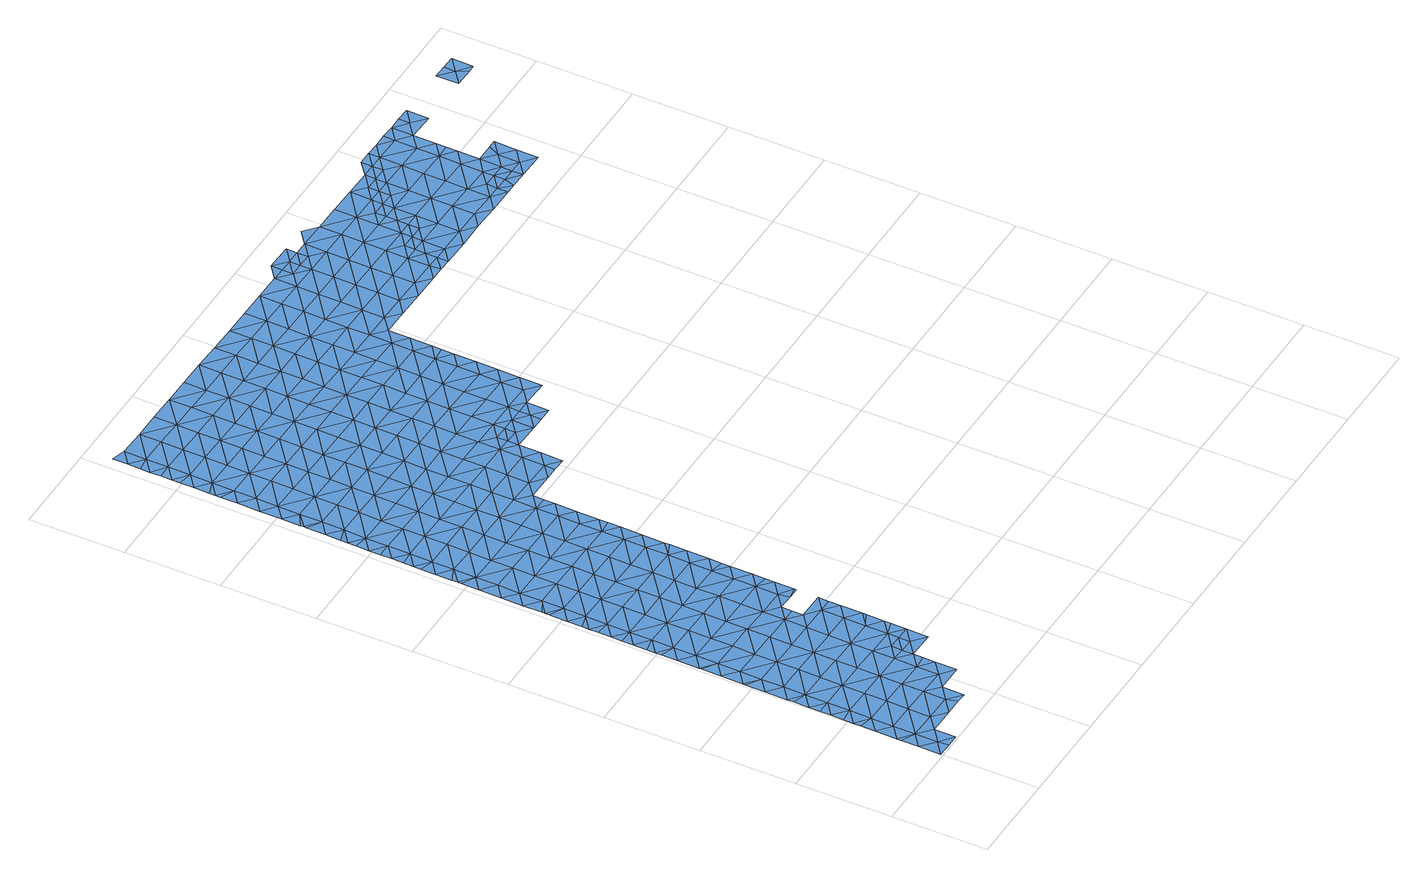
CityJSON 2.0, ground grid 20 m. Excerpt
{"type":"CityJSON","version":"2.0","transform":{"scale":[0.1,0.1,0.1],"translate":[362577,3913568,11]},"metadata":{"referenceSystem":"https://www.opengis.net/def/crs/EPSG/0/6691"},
"CityObjects":{
"waterbody1":{"type":"WaterBody","attributes":{"name":"9","class":"1140","function":"1","WaterBodyRiverFloodingRiskAttribute.description":"5","WaterBodyRiverFloodingRiskAttribute.rankOrg":"2","WaterBodyRiverFloodingRiskAttribute.adminType":"2","WaterBodyRiverFloodingRiskAttribute.scale":"L1"},"geometry":[{"type":"MultiSurface","lod":"1","boundaries":[[[0,1,2]],[[3,2,1]],[[4,5,6]],[[5,3,1]],[[4,3,5]],[[1,0,7]],[[6,8,9]],[[10,5,1]],[[8,6,5]],[[7,10,1]],[[9,11,12]],[[12,11,13]],[[11,9,8]],[[10,14,5]],[[13,15,16]],[[17,8,5]],[[18,16,15]],[[13,11,15]],[[14,17,5]],[[18,19,20]],[[21,11,8]],[[20,19,22]],[[19,18,15]],[[23,14,10]],[[24,15,11]],[[25,22,26]],[[22,19,26]],[[21,8,17]],[[27,25,26]],[[28,19,15]],[[27,29,30]],[[29,27,26]],[[24,11,21]],[[24,28,15]],[[23,31,14]],[[28,26,19]],[[14,32,17]],[[30,33,34]],[[33,30,29]],[[34,33,35]],[[31,32,14]],[[36,21,17]],[[37,29,26]],[[38,31,23]],[[39,35,40]],[[32,36,17]],[[35,33,40]],[[41,37,26]],[[42,24,21]],[[41,26,28]],[[43,33,29]],[[39,44,45]],[[44,39,40]],[[45,44,46]],[[36,42,21]],[[42,28,24]],[[47,31,38]],[[37,43,29]],[[43,40,33]],[[48,32,31]],[[49,46,50]],[[46,44,50]],[[51,44,40]],[[31,47,48]],[[52,41,28]],[[49,53,54]],[[53,55,54]],[[53,49,50]],[[56,52,28]],[[57,50,44]],[[56,28,42]],[[55,58,59]],[[60,37,41]],[[51,40,43]],[[61,32,48]],[[59,58,62]],[[36,32,61]],[[52,60,41]],[[60,43,37]],[[55,53,58]],[[36,63,42]],[[57,44,51]],[[64,53,50]],[[65,66,67]],[[65,62,66]],[[62,58,66]],[[68,64,50]],[[69,51,43]],[[68,50,57]],[[36,61,63]],[[67,70,71]],[[66,70,67]],[[61,48,72]],[[71,70,73]],[[74,75,42]],[[76,69,43]],[[64,77,53]],[[76,43,60]],[[78,57,51]],[[42,63,74]],[[56,42,75]],[[58,77,66]],[[79,63,61]],[[70,80,73]],[[72,79,61]],[[58,53,77]],[[81,80,82]],[[81,73,80]],[[75,83,56]],[[83,60,52]],[[69,78,51]],[[78,68,57]],[[84,85,82]],[[52,56,83]],[[86,70,66]],[[87,74,63]],[[88,87,63]],[[88,63,79]],[[84,82,80]],[[89,85,84]],[[90,66,77]],[[91,80,70]],[[87,92,74]],[[84,93,89]],[[68,94,64]],[[95,93,96]],[[95,89,93]],[[97,98,60]],[[99,94,68]],[[94,77,64]],[[75,74,100]],[[99,68,78]],[[74,92,100]],[[66,90,86]],[[60,83,97]],[[76,60,98]],[[101,84,80]],[[102,96,93]],[[98,103,76]],[[103,78,69]],[[104,96,102]],[[105,90,77]],[[70,86,91]],[[69,76,103]],[[84,106,93]],[[83,75,107]],[[75,100,107]],[[108,99,78]],[[109,104,110]],[[111,105,77]],[[104,102,110]],[[101,80,91]],[[112,107,100]],[[101,106,84]],[[111,77,94]],[[113,86,90]],[[83,114,97]],[[110,115,109]],[[116,115,117]],[[116,109,115]],[[118,83,107]],[[105,113,90]],[[113,91,86]],[[102,93,106]],[[119,120,117]],[[121,94,99]],[[97,122,98]],[[78,103,108]],[[120,119,123]],[[114,83,118]],[[119,117,115]],[[124,121,99]],[[121,111,94]],[[103,98,125]],[[107,112,126]],[[127,128,102]],[[128,115,110]],[[129,130,123]],[[131,101,91]],[[126,132,107]],[[99,108,124]],[[133,108,103]],[[107,134,118]],[[102,106,127]],[[110,102,128]],[[135,133,103]],[[122,97,114]],[[130,129,136]],[[135,103,125]],[[123,119,129]],[[134,107,132]],[[125,98,122]],[[137,105,111]],[[138,139,136]],[[140,91,113]],[[141,114,118]],[[134,142,118]],[[101,143,106]],[[115,144,119]],[[138,136,129]],[[145,137,111]],[[131,91,140]],[[131,143,101]],[[143,127,106]],[[146,139,138]],[[145,111,121]],[[147,144,115]],[[148,113,105]],[[141,118,142]],[[149,122,114]],[[146,150,151]],[[147,115,128]],[[152,129,119]],[[138,150,146]],[[153,125,122]],[[151,150,154]],[[155,156,108]],[[156,121,124]],[[108,133,155]],[[137,148,105]],[[148,140,113]],[[114,141,149]],[[157,155,133]],[[124,108,156]],[[150,158,154]],[[127,159,128]],[[160,122,149]],[[161,145,121]],[[162,154,158]],[[163,159,127]],[[164,162,158]],[[122,160,153]],[[165,166,164]],[[163,127,143]],[[128,159,147]],[[119,144,152]],[[148,167,140]],[[165,168,166]],[[138,129,169]],[[157,170,155]],[[165,164,158]],[[171,158,150]],[[172,143,131]],[[121,156,161]],[[173,174,168]],[[129,152,169]],[[131,140,175]],[[165,173,168]],[[170,157,176]],[[150,138,171]],[[177,178,145]],[[174,173,179]],[[156,155,180]],[[181,182,147]],[[155,170,180]],[[171,138,169]],[[140,167,175]],[[183,184,179]],[[143,172,163]],[[145,161,177]],[[137,145,178]],[[185,152,144]],[[173,183,179]],[[147,159,181]],[[144,147,182]],[[156,186,161]],[[187,156,180]],[[184,183,188]],[[178,189,137]],[[172,131,175]],[[156,187,186]],[[190,159,163]],[[148,137,189]],[[148,191,167]],[[192,193,188]],[[186,194,161]],[[183,192,188]],[[161,194,177]],[[158,171,195]],[[165,158,196]],[[189,191,148]],[[197,190,163]],[[185,144,182]],[[169,152,185]],[[196,158,195]],[[197,163,172]],[[159,190,181]],[[194,198,177]],[[199,171,169]],[[200,183,173]],[[185,201,169]],[[177,202,178]],[[173,165,203]],[[204,193,205]],[[202,177,198]],[[193,192,205]],[[175,167,206]],[[207,208,204]],[[165,196,203]],[[183,200,192]],[[181,209,182]],[[178,210,189]],[[172,175,206]],[[208,207,211]],[[212,209,181]],[[199,169,201]],[[167,191,206]],[[195,171,199]],[[178,202,210]],[[204,205,207]],[[212,181,190]],[[211,213,214]],[[173,203,200]],[[215,205,192]],[[207,213,211]],[[189,216,191]],[[214,213,217]],[[218,189,210]],[[197,172,219]],[[209,220,182]],[[220,201,185]],[[221,190,197]],[[189,218,216]],[[172,206,219]],[[219,222,197]],[[223,192,200]],[[185,182,220]],[[224,207,205]],[[217,225,226]],[[216,227,191]],[[195,199,228]],[[196,195,229]],[[191,227,206]],[[226,225,230]],[[229,195,228]],[[229,231,196]],[[231,200,203]],[[232,212,190]],[[217,213,225]],[[233,199,201]],[[230,234,235]],[[192,223,215]],[[220,236,201]],[[227,237,206]],[[203,196,231]],[[206,237,219]],[[236,233,201]],[[197,222,221]],[[212,232,209]],[[230,225,234]],[[238,235,234]],[[213,207,224]],[[239,228,199]],[[238,240,241]],[[205,215,224]],[[242,225,213]],[[219,243,222]],[[244,243,219]],[[244,219,237]],[[241,240,245]],[[233,239,199]],[[190,221,232]],[[246,247,200]],[[238,234,240]],[[228,239,229]],[[248,215,223]],[[249,221,222]],[[250,213,224]],[[243,249,222]],[[245,251,252]],[[200,231,246]],[[223,200,247]],[[253,209,232]],[[247,248,223]],[[248,224,215]],[[245,240,251]],[[242,213,250]],[[254,231,229]],[[220,209,255]],[[220,256,236]],[[221,257,232]],[[234,225,258]],[[257,221,249]],[[209,253,255]],[[236,256,233]],[[258,225,242]],[[259,229,239]],[[260,246,231]],[[261,250,224]],[[240,234,262]],[[263,232,257]],[[253,232,264]],[[220,255,256]],[[265,261,224]],[[264,232,263]],[[262,234,258]],[[229,259,254]],[[265,224,248]],[[256,266,233]],[[267,242,250]],[[233,268,239]],[[246,269,247]],[[251,240,270]],[[270,240,262]],[[231,254,260]],[[271,253,264]],[[272,258,242]],[[239,273,259]],[[247,274,248]],[[268,233,266]],[[267,250,261]],[[246,260,269]],[[255,253,275]],[[276,262,258]],[[248,277,265]],[[275,253,271]],[[275,278,255]],[[278,266,256]],[[273,239,268]],[[254,259,273]],[[264,279,271]],[[247,269,274]],[[256,255,278]],[[242,267,272]],[[273,280,254]],[[262,276,270]],[[265,281,261]],[[277,281,265]],[[248,274,277]],[[258,272,276]],[[260,254,282]],[[283,284,266]],[[282,254,280]],[[269,260,282]],[[267,261,281]],[[271,285,275]],[[266,278,283]],[[268,266,284]],[[281,286,267]],[[267,287,272]],[[270,276,288]],[[289,285,271]],[[271,279,289]],[[284,290,268]],[[291,289,279]],[[292,280,273]],[[273,268,290]],[[269,282,293]],[[274,269,294]],[[285,295,275]],[[290,292,273]],[[294,269,293]],[[296,281,277]],[[287,267,286]],[[276,272,287]],[[297,282,280]],[[278,275,295]],[[277,274,296]],[[291,298,289]],[[283,278,295]],[[292,297,280]],[[299,293,282]],[[274,294,296]],[[295,300,283]],[[301,285,289]],[[302,276,287]],[[298,301,289]],[[288,276,303]],[[284,283,300]],[[304,305,281]],[[303,276,302]],[[293,299,294]],[[284,306,290]],[[307,295,285]],[[281,296,304]],[[286,281,305]],[[286,308,287]],[[309,306,284]],[[307,285,301]],[[299,282,297]],[[309,284,300]],[[310,292,290]],[[294,311,296]],[[287,308,302]],[[312,300,295]],[[313,295,307]],[[306,310,290]],[[310,297,292]],[[312,295,313]],[[311,294,299]],[[314,304,296]],[[286,305,308]],[[302,315,303]],[[316,309,300]],[[317,296,311]],[[316,300,312]],[[315,302,308]],[[318,319,297]],[[314,296,317]],[[314,320,304]],[[320,308,305]],[[321,311,299]],[[309,322,306]],[[323,303,315]],[[297,310,318]],[[299,297,319]],[[305,304,320]],[[312,324,316]],[[325,322,309]],[[319,321,299]],[[321,317,311]],[[309,316,325]],[[306,326,310]],[[320,327,308]],[[308,328,315]],[[324,329,316]],[[326,318,310]],[[327,328,308]],[[321,330,317]],[[326,306,322]],[[314,317,330]],[[328,331,315]],[[332,320,314]],[[318,333,319]],[[323,315,331]],[[325,316,334]],[[316,329,334]],[[335,333,318]],[[319,333,321]],[[336,314,330]],[[320,332,327]],[[318,326,335]],[[329,337,334]],[[322,325,338]],[[314,336,332]],[[325,334,338]],[[339,328,327]],[[321,340,330]],[[337,341,334]],[[342,340,321]],[[343,322,338]],[[339,331,328]],[[344,327,332]],[[326,322,345]],[[321,333,342]],[[330,346,336]],[[345,322,343]],[[341,347,334]],[[339,327,344]],[[334,348,338]],[[335,326,349]],[[336,350,332]],[[339,351,331]],[[349,326,345]],[[352,342,333]],[[346,330,340]],[[333,335,352]],[[332,353,344]],[[348,334,347]],[[343,338,348]],[[350,336,346]],[[350,353,332]],[[335,349,352]],[[341,354,347]],[[348,355,343]],[[356,339,344]],[[345,343,355]],[[340,342,357]],[[356,351,339]],[[355,358,345]],[[345,359,349]],[[342,352,357]],[[340,360,346]],[[354,361,347]],[[362,360,340]],[[348,347,361]],[[344,353,356]],[[349,363,352]],[[340,357,362]],[[346,364,350]],[[356,365,351]],[[366,348,361]],[[359,345,358]],[[367,348,366]],[[355,348,367]],[[368,358,355]],[[363,349,359]],[[363,369,352]],[[368,355,367]],[[369,362,357]],[[353,350,364]],[[346,360,364]],[[357,352,369]],[[364,370,353]],[[353,371,356]],[[359,358,372]],[[358,368,372]],[[356,371,365]],[[373,374,359]],[[373,359,372]],[[375,364,360]],[[363,359,374]],[[353,370,371]],[[362,369,376]],[[360,362,375]],[[377,369,363]],[[374,377,363]],[[362,376,375]],[[364,378,370]],[[379,376,369]],[[365,371,380]],[[377,379,369]],[[364,375,381]],[[370,382,371]],[[378,364,381]],[[383,376,379]],[[383,384,376]],[[384,381,375]],[[382,370,378]],[[375,376,384]],[[380,371,385]],[[371,382,385]],[[383,379,386]],[[387,388,381]],[[381,384,387]],[[378,381,388]],[[389,383,386]],[[383,390,384]],[[382,378,391]],[[391,378,388]],[[385,382,391]],[[392,387,384]],[[390,383,389]],[[390,392,384]],[[393,388,387]],[[394,385,391]],[[389,386,395]],[[392,393,387]],[[396,391,388]],[[397,394,391]],[[393,396,388]],[[398,389,395]],[[396,397,391]],[[399,400,394]],[[399,394,397]],[[401,392,390]],[[390,389,402]],[[402,389,398]],[[403,393,392]],[[404,397,396]],[[398,395,405]],[[390,402,401]],[[406,396,393]],[[407,404,396]],[[405,408,398]],[[392,401,403]],[[406,407,396]],[[406,393,403]],[[409,408,405]],[[402,398,410]],[[402,411,401]],[[410,398,408]],[[407,412,413]],[[406,412,407]],[[401,414,403]],[[402,410,411]],[[415,416,409]],[[403,417,406]],[[408,409,416]],[[416,418,408]],[[408,418,410]],[[414,417,403]],[[401,411,414]],[[406,417,412]],[[419,411,410]],[[420,419,410]],[[420,410,418]],[[417,421,412]],[[422,414,411]],[[412,421,423]],[[422,411,419]],[[424,417,414]],[[422,419,425]],[[424,421,417]],[[426,414,422]],[[425,427,422]],[[414,426,424]],[[424,428,421]],[[427,429,422]],[[422,429,426]],[[425,430,427]],[[429,431,426]],[[431,432,426]],[[426,432,424]],[[432,433,424]],[[424,434,428]],[[432,435,433]],[[424,433,434]],[[435,436,433]],[[437,436,435]],[[436,438,433]],[[433,438,434]],[[438,439,434]],[[438,440,439]],[[440,441,439]],[[441,440,442]],[[441,443,439]]]}]},
"waterbody2":{"type":"WaterBody","attributes":{"name":"9","class":"1140","function":"1","WaterBodyRiverFloodingRiskAttribute.description":"5","WaterBodyRiverFloodingRiskAttribute.rankOrg":"1","WaterBodyRiverFloodingRiskAttribute.adminType":"2","WaterBodyRiverFloodingRiskAttribute.scale":"L1"},"geometry":[{"type":"MultiSurface","lod":"1","boundaries":[[[112,444,126]],[[112,92,444]],[[92,87,444]],[[445,444,87]],[[445,126,444]],[[100,92,112]]]}]},
"waterbody3":{"type":"WaterBody","attributes":{"name":"9","class":"1140","function":"1","WaterBodyRiverFloodingRiskAttribute.description":"5","WaterBodyRiverFloodingRiskAttribute.rankOrg":"1","WaterBodyRiverFloodingRiskAttribute.adminType":"2","WaterBodyRiverFloodingRiskAttribute.scale":"L1"},"geometry":[{"type":"MultiSurface","lod":"1","boundaries":[[[337,329,446]],[[341,446,447]],[[324,312,313]],[[341,337,446]],[[448,446,329]],[[449,446,448]],[[447,446,449]],[[324,313,450]],[[324,450,329]],[[313,307,450]],[[448,450,307]],[[448,329,450]]]}]},
"waterbody4":{"type":"WaterBody","attributes":{"name":"9","class":"1140","function":"1","WaterBodyRiverFloodingRiskAttribute.description":"5","WaterBodyRiverFloodingRiskAttribute.rankOrg":"1","WaterBodyRiverFloodingRiskAttribute.adminType":"2","WaterBodyRiverFloodingRiskAttribute.scale":"L1"},"geometry":[{"type":"MultiSurface","lod":"1","boundaries":[[[451,400,452]],[[404,413,452]],[[404,452,397]],[[400,399,452]],[[413,451,452]],[[413,404,407]],[[397,452,399]]]}]},
"waterbody5":{"type":"WaterBody","attributes":{"name":"9","class":"1140","function":"1","WaterBodyRiverFloodingRiskAttribute.description":"5","WaterBodyRiverFloodingRiskAttribute.rankOrg":"1","WaterBodyRiverFloodingRiskAttribute.adminType":"2","WaterBodyRiverFloodingRiskAttribute.scale":"L1"},"geometry":[{"type":"MultiSurface","lod":"1","boundaries":[[[453,454,455]],[[455,454,456]],[[454,457,456]],[[457,458,456]],[[457,459,458]],[[458,459,460]],[[461,462,463]],[[463,462,464]],[[464,465,463]],[[435,431,466]],[[466,437,435]],[[466,467,437]],[[431,435,432]],[[468,469,470]],[[471,472,473]],[[472,474,470]],[[470,475,472]],[[476,477,478]],[[479,480,476]],[[480,481,482]],[[481,483,482]],[[482,483,484]],[[436,437,485]],[[484,442,468]],[[437,467,485]],[[466,486,467]],[[470,469,475]],[[472,475,473]],[[473,487,458]],[[488,489,486]],[[490,489,430]],[[490,418,491]],[[416,491,418]],[[465,492,463]],[[493,461,463]],[[469,467,486]],[[460,494,458]],[[458,487,456]],[[456,487,455]],[[431,429,466]],[[488,466,429]],[[466,488,486]],[[416,415,491]],[[415,453,491]],[[455,491,453]],[[455,490,491]],[[490,455,489]],[[489,455,487]],[[487,486,489]],[[473,486,487]],[[475,486,473]],[[469,486,475]],[[427,488,429]],[[468,467,469]],[[468,485,467]],[[442,485,468]],[[440,485,442]],[[440,436,485]],[[436,440,438]],[[443,441,495]],[[495,441,484]],[[441,442,484]],[[483,495,484]],[[479,476,496]],[[478,496,476]],[[497,498,477]],[[498,497,470]],[[497,468,470]],[[484,468,497]],[[482,484,497]],[[477,482,497]],[[480,482,477]],[[476,480,477]],[[499,498,470]],[[474,499,470]],[[500,474,472]],[[471,500,472]],[[471,493,500]],[[501,493,471]],[[501,471,494]],[[494,471,473]],[[458,494,473]],[[493,492,500]],[[493,463,492]],[[502,500,492]],[[502,492,503]],[[492,465,503]],[[427,430,488]],[[420,418,490]],[[425,420,490]],[[425,419,420]],[[425,490,430]],[[430,489,488]]]}]},
"waterbody6":{"type":"WaterBody","attributes":{"name":"9","class":"1140","function":"1","WaterBodyRiverFloodingRiskAttribute.description":"5","WaterBodyRiverFloodingRiskAttribute.rankOrg":"2","WaterBodyRiverFloodingRiskAttribute.adminType":"2","WaterBodyRiverFloodingRiskAttribute.scale":"L1"},"geometry":[{"type":"MultiSurface","lod":"1","boundaries":[[[460,501,494]],[[501,460,504]],[[460,505,504]],[[505,460,459]],[[493,501,461]],[[504,461,501]],[[462,461,504]],[[505,462,504]]]}]},
"waterbody7":{"type":"WaterBody","attributes":{"name":"9","class":"1140","function":"1","WaterBodyRiverFloodingRiskAttribute.description":"5","WaterBodyRiverFloodingRiskAttribute.rankOrg":"1","WaterBodyRiverFloodingRiskAttribute.adminType":"2","WaterBodyRiverFloodingRiskAttribute.scale":"L1"},"geometry":[{"type":"MultiSurface","lod":"1","boundaries":[[[506,507,508]],[[507,509,510]],[[509,507,506]],[[511,507,512]],[[507,510,512]],[[511,508,507]]]}]}
},
"vertices":[
[32,4,8],[29,27,8],[0,5,8],[1,51,8],[1,88,8],[30,74,8],[1,97,8],[57,4,8],[30,120,8],[2,143,8],[58,50,8],[31,166,8],[3,172,8],[3,189,8],[86,73,8],[32,212,8],[3,209,8],[87,119,8],[4,236,8],[32,258,8],[4,258,8],[88,165,8],[4,282,8],[114,49,8],[88,211,8],[5,313,8],[33,305,8],[5,328,8],[89,258,8],[34,351,8],[6,374,8],[143,72,8],[144,118,8],[34,397,8],[6,416,8],[6,421,8],[145,164,8],[91,350,8],[151,49,8],[7,467,8],[35,443,8],[90,304,8],[145,210,8],[91,396,8],[36,489,8],[8,508,8],[8,513,8],[171,48,8],[172,94,8],[9,559,8],[37,536,8],[92,442,8],[147,303,8],[37,582,8],[9,592,8],[9,605,8],[146,257,8],[93,489,8],[38,628,8],[10,622,8],[147,349,8],[201,117,8],[10,652,8],[201,163,8],[94,581,8],[10,676,8],[39,674,8],[11,698,8],[93,535,8],[149,442,8],[39,721,8],[11,724,8],[229,94,8],[11,744,8],[202,210,8],[203,256,8],[148,395,8],[95,627,8],[149,488,8],[229,140,8],[40,767,8],[12,760,8],[12,790,8],[203,302,8],[41,813,8],[13,827,8],[96,720,8],[230,186,8],[230,166,8],[13,837,8],[96,673,8],[97,766,8],[230,209,8],[42,859,8],[151,580,8],[13,844,8],[13,883,8],[204,348,8],[205,394,8],[150,534,8],[231,232,8],[98,812,8],[42,905,8],[206,441,8],[14,929,8],[152,673,8],[98,858,8],[260,255,8],[206,487,8],[15,975,8],[43,952,8],[152,626,8],[259,232,8],[153,719,8],[261,347,8],[44,998,8],[15,1013,8],[16,1021,8],[260,301,8],[44,1044,8],[16,1032,8],[208,579,8],[262,394,8],[16,1068,8],[207,533,8],[234,417,8],[288,231,8],[99,905,8],[100,951,8],[45,1090,8],[17,1097,8],[154,811,8],[288,263,8],[234,463,8],[288,278,8],[234,441,8],[17,1114,8],[209,672,8],[46,1136,8],[17,1134,8],[154,765,8],[289,324,8],[289,315,8],[155,857,8],[101,1043,8],[208,626,8],[18,1160,8],[100,997,8],[210,718,8],[290,370,8],[46,1183,8],[18,1182,8],[102,1089,8],[290,416,8],[18,1206,8],[263,486,8],[264,532,8],[268,463,8],[47,1229,8],[157,950,8],[290,394,8],[264,578,8],[19,1234,8],[156,904,8],[19,1252,8],[48,1275,9],[19,1266,9],[210,764,8],[20,1299,9],[103,1136,8],[291,467,8],[103,1182,8],[212,857,8],[49,1321,9],[20,1338,9],[211,810,8],[291,462,8],[265,625,8],[266,671,8],[21,1345,9],[292,509,8],[157,996,8],[158,1042,8],[49,1368,9],[21,1351,9],[159,1089,8],[293,555,8],[292,527,8],[21,1391,9],[267,717,8],[213,949,8],[267,763,8],[50,1414,9],[22,1437,9],[293,601,8],[104,1228,8],[105,1274,9],[213,903,8],[293,619,8],[160,1181,8],[106,1367,9],[159,1135,8],[294,647,8],[105,1320,9],[23,1484,9],[51,1460,9],[268,809,8],[51,1506,9],[23,1519,9],[215,1041,8],[295,694,8],[23,1530,9],[214,995,8],[52,1552,9],[24,1542,9],[108,1459,9],[295,740,8],[24,1576,9],[295,729,8],[269,856,8],[215,1088,8],[270,948,8],[269,902,8],[107,1413,9],[108,1505,9],[53,1599,9],[25,1604,9],[296,786,8],[161,1227,8],[161,1273,9],[25,1622,9],[162,1320,9],[271,994,8],[217,1180,8],[54,1645,9],[25,1644,9],[216,1134,8],[297,832,8],[25,1668,9],[218,1226,8],[54,1691,9],[26,1687,9],[110,1598,9],[297,878,8],[297,859,8],[26,1715,9],[163,1366,9],[164,1412,9],[164,1458,9],[298,925,8],[109,1552,9],[55,1737,9],[27,1746,9],[272,1041,8],[219,1319,9],[272,1087,8],[273,1133,8],[299,971,8],[110,1644,9],[218,1273,9],[220,1365,9],[166,1551,9],[111,1690,9],[299,992,8],[300,1017,8],[165,1504,9],[274,1179,8],[166,1597,9],[274,1225,8],[220,1411,9],[112,1736,9],[328,1040,9],[167,1643,9],[275,1272,9],[221,1457,9],[329,1086,9],[168,1689,9],[222,1504,9],[330,1132,9],[356,1016,9],[276,1318,9],[222,1550,9],[276,1364,9],[330,1178,9],[331,1225,9],[386,1085,9],[223,1596,9],[224,1642,9],[169,1736,9],[385,1039,9],[332,1271,9],[384,1016,9],[333,1317,9],[277,1410,9],[278,1456,9],[387,1131,9],[279,1503,9],[333,1363,9],[413,1015,9],[334,1409,9],[387,1177,9],[414,1062,9],[225,1688,9],[225,1735,9],[279,1549,9],[280,1595,9],[389,1270,9],[415,1108,9],[281,1641,9],[388,1224,9],[389,1316,9],[335,1456,9],[415,1154,9],[415,1131,9],[336,1548,9],[281,1688,9],[444,1177,9],[335,1502,9],[390,1362,9],[391,1409,9],[337,1594,9],[391,1455,9],[445,1269,9],[282,1734,9],[444,1153,9],[445,1223,9],[446,1315,9],[337,1640,9],[338,1687,9],[472,1153,9],[392,1501,9],[339,1733,9],[394,1593,9],[448,1408,9],[501,1176,9],[447,1361,9],[393,1547,9],[500,1153,9],[502,1222,9],[395,1686,9],[449,1500,9],[529,1152,9],[448,1454,9],[502,1268,9],[394,1640,9],[503,1314,9],[450,1546,9],[558,1175,9],[558,1221,9],[504,1361,9],[450,1593,9],[396,1732,9],[504,1407,9],[451,1639,9],[586,1151,9],[559,1267,9],[452,1685,9],[505,1453,9],[560,1314,9],[560,1360,9],[506,1545,9],[586,1198,9],[506,1499,9],[561,1406,9],[507,1592,9],[452,1731,9],[586,1199,9],[587,1244,9],[588,1290,9],[562,1452,9],[508,1638,9],[509,1684,9],[588,1336,9],[589,1363,9],[589,1382,9],[563,1545,9],[563,1498,9],[590,1429,9],[565,1637,9],[591,1475,9],[509,1730,9],[564,1591,9],[565,1683,9],[619,1498,9],[620,1544,9],[566,1729,9],[647,1474,9],[621,1590,9],[621,1636,9],[676,1497,9],[677,1543,9],[622,1682,9],[678,1589,9],[678,1635,9],[623,1729,9],[704,1473,9],[679,1681,9],[651,1705,9],[733,1496,9],[651,1728,9],[652,1751,9],[734,1588,9],[734,1542,9],[735,1634,9],[679,1705,9],[761,1472,9],[736,1681,9],[708,1704,9],[790,1495,9],[792,1472,9],[790,1541,9],[791,1587,9],[736,1727,9],[708,1727,9],[792,1634,9],[818,1471,9],[818,1494,9],[793,1680,9],[818,1518,9],[819,1564,9],[819,1541,9],[793,1726,9],[848,1586,9],[765,1750,9],[849,1679,9],[848,1563,9],[849,1633,9],[876,1586,9],[850,1725,9],[877,1609,9],[876,1563,9],[877,1632,9],[877,1655,9],[906,1678,9],[907,1724,9],[906,1655,9],[934,1678,9],[934,1654,9],[935,1701,9],[964,1723,9],[963,1700,9],[992,1723,9],[992,1700,9],[992,1746,9],
[259,209,8],[287,185,8],
[500,1130,9],[528,1106,9],[471,1107,9],[498,1106,9],[443,1130,9],
[708,1750,9],[680,1728,9],
[875,1470,9],[931,1470,9],[903,1493,9],[960,1492,9],[988,1469,9],[1017,1491,9],[1045,1468,9],[1045,1491,9],[1102,1490,9],[1102,1467,9],[1130,1490,9],[1158,1466,9],[1159,1512,9],[905,1632,9],[962,1631,9],[1020,1676,9],[1019,1630,9],[1076,1629,9],[1074,1537,9],[1075,1583,9],[1018,1538,9],[1104,1606,9],[1018,1584,9],[1134,1721,9],[1105,1698,9],[1162,1697,9],[1134,1744,9],[1106,1744,9],[1078,1745,9],[1077,1722,9],[1049,1745,9],[1020,1723,9],[963,1677,9],[961,1585,9],[961,1539,9],[905,1586,9],[904,1539,9],[847,1540,9],[846,1494,9],[1131,1536,9],[1102,1513,9],[1046,1514,9],[1021,1746,9],[1163,1743,9],[1076,1675,9],[1105,1652,9],[1104,1630,9],[1103,1559,9],[1074,1514,9],[1143,1559,9],[1160,1559,9],
[1074,1491,9],[1067,1468,9],
[1276,1695,9],[1304,1718,9],[1276,1742,9],[1317,1695,9],[1332,1695,9],[1305,1741,9],[1333,1741,9]
]}
